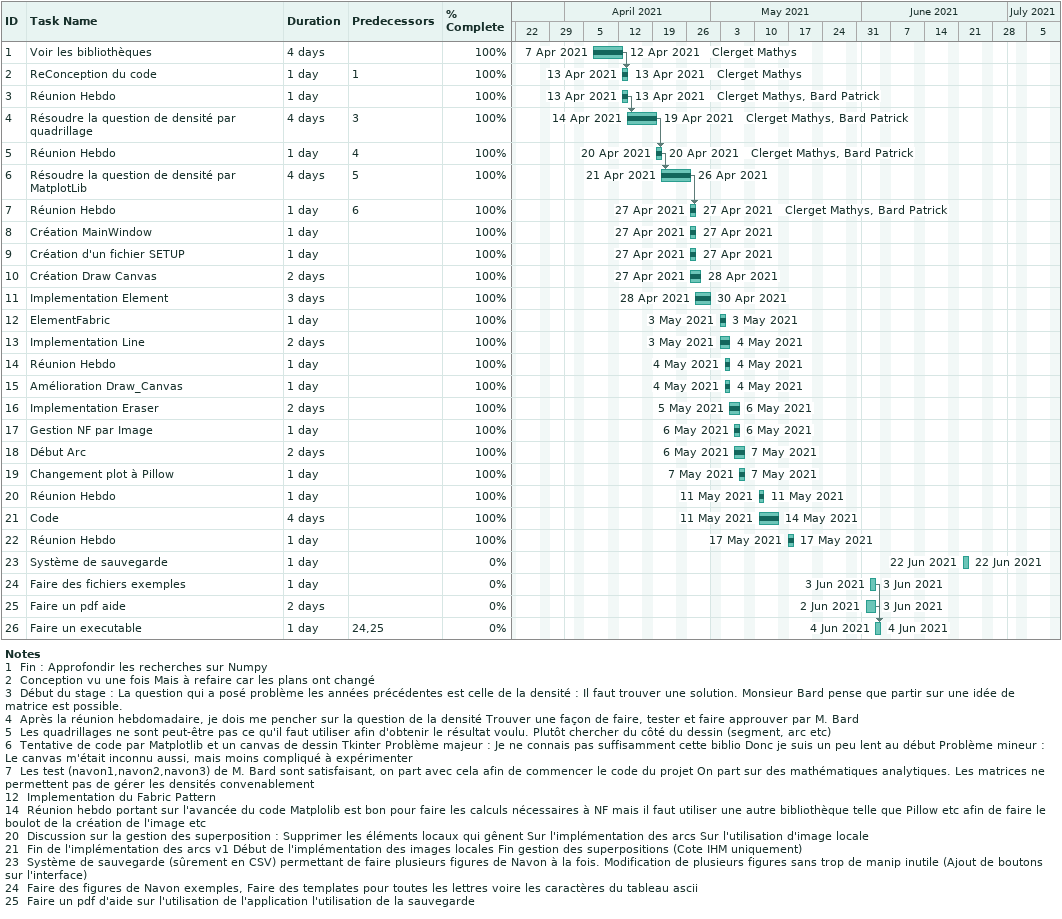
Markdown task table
| ID | Task | Duration | Start | Finish | Predecessors | Resources | % complete |
|---|---|---|---|---|---|---|---|
| 1 | Voir les bibliothèques | 4d | 2021-04-07 | 2021-04-12 |  | Clerget Mathys | 100 |
| 2 | ReConception du code | 1d | 2021-04-13 | 2021-04-13 | 1 | Clerget Mathys | 100 |
| 3 | Réunion Hebdo | 1d | 2021-04-13 | 2021-04-13 |  | Clerget Mathys, Bard Patrick | 100 |
| 4 | Résoudre la question de densité par quadrillage | 4d | 2021-04-14 | 2021-04-19 | 3 | Clerget Mathys, Bard Patrick | 100 |
| 5 | Réunion Hebdo | 1d | 2021-04-20 | 2021-04-20 | 4 | Clerget Mathys, Bard Patrick | 100 |
| 6 | Résoudre la question de densité par MatplotLib | 4d | 2021-04-21 | 2021-04-26 | 5 |  | 100 |
| 7 | Réunion Hebdo | 1d | 2021-04-27 | 2021-04-27 | 6 | Clerget Mathys, Bard Patrick | 100 |
| 8 | Création MainWindow | 1d | 2021-04-27 | 2021-04-27 |  |  | 100 |
| 9 | Création d'un fichier SETUP | 1d | 2021-04-27 | 2021-04-27 |  |  | 100 |
| 10 | Création Draw Canvas | 2d | 2021-04-27 | 2021-04-28 |  |  | 100 |
| 11 | Implementation Element | 3d | 2021-04-28 | 2021-04-30 |  |  | 100 |
| 12 | ElementFabric | 1d | 2021-05-03 | 2021-05-03 |  |  | 100 |
| 13 | Implementation Line | 2d | 2021-05-03 | 2021-05-04 |  |  | 100 |
| 14 | Réunion Hebdo | 1d | 2021-05-04 | 2021-05-04 |  |  | 100 |
| 15 | Amélioration Draw_Canvas | 1d | 2021-05-04 | 2021-05-04 |  |  | 100 |
| 16 | Implementation Eraser | 2d | 2021-05-05 | 2021-05-06 |  |  | 100 |
| 17 | Gestion NF par Image | 1d | 2021-05-06 | 2021-05-06 |  |  | 100 |
| 18 | Début Arc | 2d | 2021-05-06 | 2021-05-07 |  |  | 100 |
| 19 | Changement plot à Pillow | 1d | 2021-05-07 | 2021-05-07 |  |  | 100 |
| 20 | Réunion Hebdo | 1d | 2021-05-11 | 2021-05-11 |  |  | 100 |
| 21 | Code | 4d | 2021-05-11 | 2021-05-14 |  |  | 100 |
| 22 | Réunion Hebdo | 1d | 2021-05-17 | 2021-05-17 |  |  | 100 |
| 23 | Système de sauvegarde | 1d | 2021-06-22 | 2021-06-22 |  |  | 0 |
| 24 | Faire des fichiers exemples | 1d | 2021-06-03 | 2021-06-03 |  |  | 0 |
| 25 | Faire un pdf aide | 2d | 2021-06-02 | 2021-06-03 |  |  | 0 |
| 26 | Faire un executable | 1d | 2021-06-04 | 2021-06-04 | 24, 25 |  | 0 |

Notes
- 1: Fin : Approfondir les recherches sur Numpy
- 2: Conception vu une fois Mais à refaire car les plans ont changé
- 3: Début du stage : La question qui a posé problème les années précédentes est celle de la densité : Il faut trouver une solution. Monsieur Bard pense que partir sur une idée de matrice est possible.
- 4: Après la réunion hebdomadaire, je dois me pencher sur la question de la densité Trouver une façon de faire, tester et faire approuver par M. Bard
- 5: Les quadrillages ne sont peut-être pas ce qu'il faut utiliser afin d'obtenir le résultat voulu. Plutôt chercher du côté du dessin (segment, arc etc)
- 6: Tentative de code par Matplotlib et un canvas de dessin Tkinter Problème majeur : Je ne connais pas suffisamment cette biblio Donc je suis un peu lent au début Problème mineur : Le canvas m'était inconnu aussi, mais moins compliqué à expérimenter
- 7: Les test (navon1,navon2,navon3) de M. Bard sont satisfaisant, on part avec cela afin de commencer le code du projet On part sur des mathématiques analytiques. Les matrices ne permettent pas de gérer les densités convenablement
- 12: Implementation du Fabric Pattern
- 14: Réunion hebdo portant sur l'avancée du code Matplolib est bon pour faire les calculs nécessaires à NF mais il faut utiliser une autre bibliothèque telle que Pillow etc afin de faire le boulot de la création de l'image etc
- 20: Discussion sur la gestion des superposition : Supprimer les éléments locaux qui gênent Sur l'implémentation des arcs Sur l'utilisation d'image locale
- 21: Fin de l'implémentation des arcs v1 Début de l'implémentation des images locales Fin gestion des superpositions (Cote IHM uniquement)
- 23: Système de sauvegarde (sûrement en CSV) permettant de faire plusieurs figures de Navon à la fois. Modification de plusieurs figures sans trop de manip inutile (Ajout de boutons sur l'interface)
- 24: Faire des figures de Navon exemples, Faire des templates pour toutes les lettres voire les caractères du tableau ascii
- 25: Faire un pdf d'aide sur l'utilisation de l'application l'utilisation de la sauvegarde
